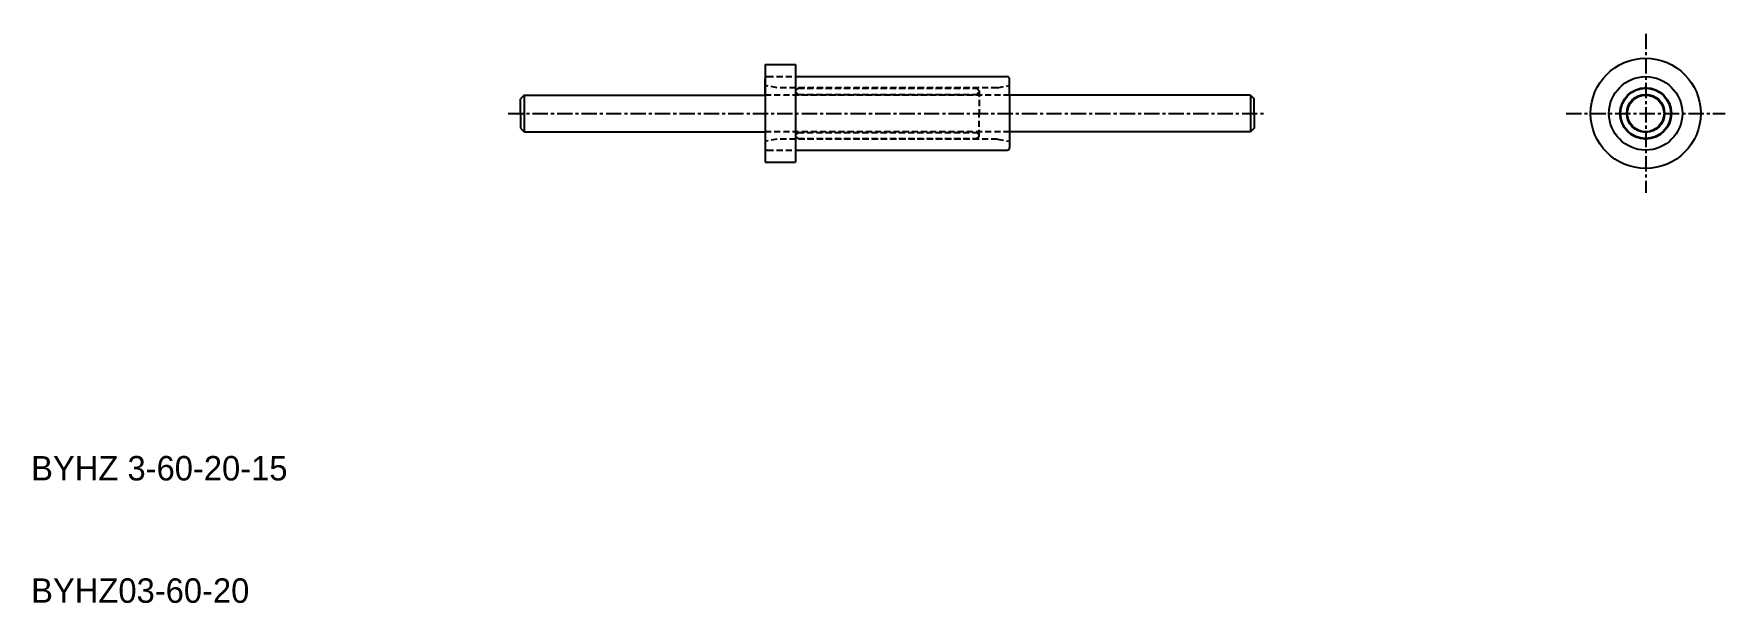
# Model space of a CAD drawing. Extents: x 10 to 148, y 10 to 56.
import ezdxf

# ---------------------------------------------------------------- set-up
doc = ezdxf.new("R2010")
doc.units = 0
doc.linetypes.add('CENTER', pattern=[2, 1.25, -0.25, 0.25, -0.25])
doc.linetypes.add('DASHED', pattern=[0.75, 0.5, -0.25])
doc.layers.get('0').update_dxf_attribs({"linetype": 'CONTINUOUS'})
doc.layers.add('CENTER', color=1, linetype='CENTER')

msp = doc.modelspace()

# ---------------------------------------------------------------- linework, layer by layer
at = {"color": 7, "linetype": 'CONTINUOUS'}
for p, q in [((70, 54), (70, 46)), ((70, 54), (72.5, 54)), ((72.5, 54), (72.5, 46)), ((70, 51.5), (70, 52.8)), ((72.5, 53), (72.5, 48.5)), ((72.5, 53), (89.8, 53)), ((90, 51.5), (90, 52.8)), ((50.3, 51.5), (50, 51.2)), ((50, 50), (50, 51.2)), ((50.3, 51.5), (70, 51.5)), ((50.3, 51.5), (50.3, 48.5)), ((70, 51.5), (70, 48.5)), ((109.7, 51.5), (90, 51.5)), ((90, 51.5), (90, 48.5)), ((90, 51.5), (90, 48.5)), ((109.7, 51.5), (109.7, 48.5)), ((109.7, 51.5), (110, 51.2)), ((110, 50), (110, 51.2)), ((50, 50), (50, 48.8)), ((110, 50), (110, 48.8)), ((50, 48.8), (50.3, 48.5)), ((50.3, 48.5), (70, 48.5)), ((70, 48.5), (70, 47.2)), ((109.7, 48.5), (90, 48.5)), ((90, 48.5), (90, 47.2)), ((110, 48.8), (109.7, 48.5)), ((70, 46), (72.5, 46)), ((72.5, 47), (89.8, 47))]:
    msp.add_line(p, q, dxfattribs=at)
at = {"color": 3, "linetype": 'DASHED'}
for p, q in [((70.2, 53), (72.5, 53)), ((71, 52.1), (70, 52.28)), ((90, 51.5), (70, 51.5)), ((89, 52.1), (71, 52.1)), ((72.7, 52.05), (72.5, 51.85)), ((72.7, 51.55), (72.5, 51.75)), ((72.7, 52.05), (87.3, 52.05)), ((72.7, 51.55), (87.3, 51.55)), ((87.3, 52.05), (87.5, 51.85)), ((87.3, 51.55), (87.5, 51.75)), ((87.5, 51.85), (87.5, 50)), ((89, 52.1), (90, 52.28)), ((87.5, 48.15), (87.5, 50)), ((90, 48.5), (70, 48.5)), ((72.7, 48.45), (72.5, 48.25)), ((72.7, 48.45), (87.3, 48.45)), ((87.3, 48.45), (87.5, 48.25)), ((71, 47.9), (70, 47.72)), ((89, 47.9), (71, 47.9)), ((72.7, 47.95), (72.5, 48.15)), ((72.7, 47.95), (87.3, 47.95)), ((87.5, 48.15), (87.3, 47.95)), ((89, 47.9), (90, 47.72)), ((70.2, 47), (72.5, 47))]:
    msp.add_line(p, q, dxfattribs=at)
at = {"color": 7, "linetype": 'CONTINUOUS'}
for radius in [4.5, 3, 2.1, 2.05, 1.55, 1.5, 1.5]:
    msp.add_circle((142, 50), radius, dxfattribs=at)
at = {"color": 3, "linetype": 'DASHED'}
for centre, start, end in [((70.2, 52.8), 90, 180), ((70.2, 47.2), 180, 270)]:
    msp.add_arc(centre, 0.2, start, end, dxfattribs=at)
at = {"color": 7, "linetype": 'CONTINUOUS'}
for centre, radius, start, end in [((89.8, 52.8), 0.2, 0, 90), ((140.44, 50.9), 0.3, 113.8884, 186.1116), ((142, 51.8), 0.3, 53.8884, 126.1116), ((142, 51.8), 0.3, 239.1817, 300.8183), ((143.56, 50.9), 0.3, 353.8884, 66.1116), ((140.44, 50.9), 0.3, 299.1817, 0.8183), ((143.56, 50.9), 0.3, 179.1817, 240.8183), ((140.44, 49.1), 0.3, 173.8884, 246.1116), ((140.44, 49.1), 0.3, 359.1817, 60.8183), ((142, 48.2), 0.3, 59.1817, 120.8183), ((143.56, 49.1), 0.3, 119.1817, 180.8183), ((143.56, 49.1), 0.3, 293.8884, 6.1116), ((89.8, 47.2), 0.2, 270, 0), ((142, 48.2), 0.3, 233.8884, 306.1116)]:
    msp.add_arc(centre, radius, start, end, dxfattribs=at)
at = {"layer": 'CENTER', "color": 1, "linetype": 'CENTER'}
for p, q in [((142, 56.5), (142, 43.5)), ((49, 50), (111, 50)), ((135.5, 50), (148.5, 50))]:
    msp.add_line(p, q, dxfattribs=at)

# ---------------------------------------------------------------- texts
at = {"color": 7, "linetype": 'CONTINUOUS'}
for s, p in [('BYHZ 3-60-20-15', (10, 20)), ('BYHZ03-60-20', (10, 10))]:
    msp.add_text(s, height=2, dxfattribs=at).set_placement(p)

doc.saveas('drawing.dxf')
